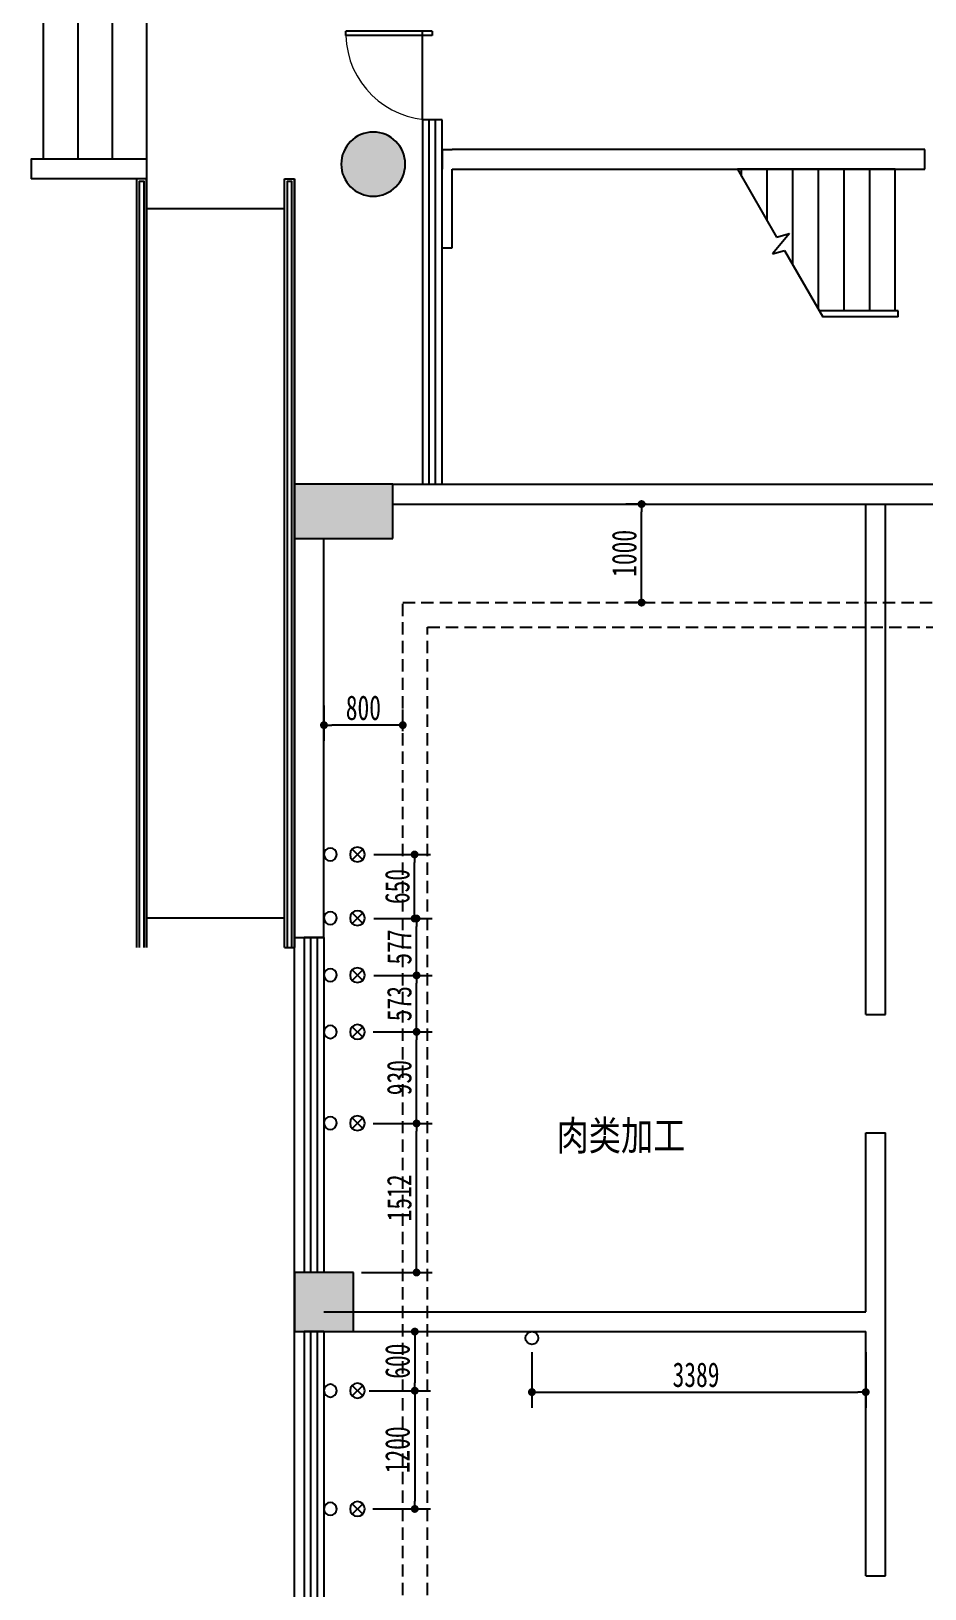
# Model space of a CAD drawing. Header units: inches. Extents: x 871252 to 1312932, y -88801 to 86720.
# Drawn here: x 886817 to 895890, y -48356 to -32545 of the extents above; entities that cross this region are included whole.
import ezdxf

# ---------------------------------------------------------------- set-up
doc = ezdxf.new("R2010")
doc.units = ezdxf.units.IN
doc.header["$MEASUREMENT"] = 0
doc.linetypes.add('HIDDEN', pattern=[0.375, 0.25, -0.125])
for name, color, linetype in [('COLUMN', 6, 'Continuous'), ('CURTWALL', 4, 'Continuous'), ('DIM_SYMB', 3, 'Continuous'), ('LG', 84, 'Continuous'), ('PUB_HATCH', 8, 'Continuous'), ('ROOM_NAME', 7, 'Continuous'), ('STAIR', 6, 'Continuous'), ('WALL', 7, 'Continuous'), ('WINDOW', 3, 'Continuous'), ('供排水', 4, 'Continuous'), ('电位', 1, 'Continuous')]:
    doc.layers.add(name, color=color, linetype=linetype)
doc.styles.get("Standard").update_dxf_attribs({"font": '', "width": 0.7, "height": 250})
doc.styles.add('宋体', font='', dxfattribs={"width": 0.8})
doc.styles.get('Standard').set_extended_font_data('NSimSun')
doc.styles.get('宋体').set_extended_font_data('NSimSun')
doc.dimstyles.new('电路', dxfattribs={"dimscale": 80, "dimtxt": 2.5, "dimasz": 1, "dimexe": 2, "dimexo": 1, "dimtad": 1, "dimdec": 0, "dimtxsty": 'Standard', "dimblk": 'DOT', "dimcen": 1, "dimclrd": 6, "dimclre": 6, "dimclrt": 6, "dimadec": 0, "dimazin": 0, "dimtfac": 1, "dimtdec": 0, "dimtmove": 0, "dimatfit": 3, "dimfxl": 0, "dimarcsym": 0})

# ---------------------------------------------------------------- blocks, each defined once
blk = doc.blocks.new('$DorLib2D$00000001')
for p, q in [((0.45, 0.975), (0.5, 0.975)), ((0.45, 0), (0.45, 0.975)), ((0.5, 0), (0.5, 0.975)), ((0.5, 0), (0.45, 0))]:
    blk.add_line(p, q)
at = {"lineweight": 13}
blk.add_arc((0.475, 0), 0.975, 91.4693, 180, dxfattribs=at)
blk = doc.blocks.new('$TCHSYS$WIN2D')
for p, q in [((-0.5, 0.5), (0.5, 0.5)), ((-0.5, 0.5), (-0.5, -0.5)), ((0.5, 0.5), (0.5, -0.5)), ((0.5, 0.1667), (-0.5, 0.1667)), ((0.5, -0.1667), (-0.5, -0.1667)), ((-0.5, -0.5), (0.5, -0.5))]:
    blk.add_line(p, q)
blk = doc.blocks.new('A$C4B041D0B')
at = {"layer": '供排水', "color": 14}
for p, q in [((393, 128), (287, 22)), ((287, 128), (393, 22))]:
    blk.add_line(p, q, dxfattribs=at)
at = {"layer": '供排水'}
for centre, radius in [((65, 75), 65.2), ((340, 75), 75)]:
    blk.add_circle(centre, radius, dxfattribs=at)
blk = doc.blocks.new('_DOT')
at = {"color": 0, "linetype": 'ByBlock'}
blk.add_line((-0.5, 0), (-1, 0), dxfattribs=at)
at = {"color": 0, "linetype": 'ByBlock', "const_width": 0.5}
blk.add_lwpolyline([(-0.25, 0, 1), (0.25, 0, 1)], format="xyb", close=True, dxfattribs=at)
blk = doc.blocks.new('*D197')
at = {"layer": 'Defpoints', "color": 0, "transparency": 16777216}
for p in [(890090, -45745), (890170, -46345), (890712, -46345)]:
    blk.add_point(p, dxfattribs=at)
at = {"layer": '电位', "color": 6, "lineweight": -2, "transparency": 16777216}
for p, q in [((890170, -45745), (890872, -45745)), ((890712, -45825), (890712, -46265)), ((890250, -46345), (890872, -46345))]:
    blk.add_line(p, q, dxfattribs=at)
at = {"layer": '电位', "color": 6, "lineweight": -2, "transparency": 16777216, "xscale": 80, "yscale": 80, "zscale": 80}
for p, rotation in [((890712, -45745), 90), ((890712, -46345), 270)]:
    blk.add_blockref('_DOT', p, dxfattribs=dict(at, rotation=rotation))
at = {"layer": '电位', "color": 6, "transparency": 16777216, "insert": (890537, -46045), "char_height": 250, "attachment_point": 5, "rotation": 90}
blk.add_mtext('600', dxfattribs=at)
blk = doc.blocks.new('*D198')
at = {"layer": 'Defpoints', "color": 0, "transparency": 16777216}
for p in [(890170, -46345), (890205, -47545), (890712, -47545)]:
    blk.add_point(p, dxfattribs=at)
at = {"layer": '电位', "color": 6, "lineweight": -2, "transparency": 16777216}
for p, q in [((890250, -46345), (890872, -46345)), ((890712, -46425), (890712, -47465)), ((890285, -47545), (890872, -47545))]:
    blk.add_line(p, q, dxfattribs=at)
at = {"layer": '电位', "color": 6, "lineweight": -2, "transparency": 16777216, "xscale": 80, "yscale": 80, "zscale": 80}
for p, rotation in [((890712, -46345), 90), ((890712, -47545), 270)]:
    blk.add_blockref('_DOT', p, dxfattribs=dict(at, rotation=rotation))
at = {"layer": '电位', "color": 6, "transparency": 16777216, "insert": (890537, -46945), "char_height": 250, "attachment_point": 5, "rotation": 90}
blk.add_mtext('1200', dxfattribs=at)
blk = doc.blocks.new('*D202')
at = {"layer": 'Defpoints', "color": 0, "transparency": 16777216}
for p in [(891901, -45875), (895290, -45875), (895290, -46359)]:
    blk.add_point(p, dxfattribs=at)
at = {"layer": '电位', "color": 6, "lineweight": -2, "transparency": 16777216}
for p, q in [((891901, -45955), (891901, -46519)), ((895290, -45955), (895290, -46519)), ((891981, -46359), (895210, -46359))]:
    blk.add_line(p, q, dxfattribs=at)
at = {"layer": '电位', "color": 6, "lineweight": -2, "transparency": 16777216, "xscale": 80, "yscale": 80, "zscale": 80, "rotation": 180}
blk.add_blockref('_DOT', (891901, -46359), dxfattribs=at)
at = {"layer": '电位', "color": 6, "lineweight": -2, "transparency": 16777216, "xscale": 80, "yscale": 80, "zscale": 80}
blk.add_blockref('_DOT', (895290, -46359), dxfattribs=at)
at = {"layer": '电位', "color": 6, "transparency": 16777216, "insert": (893567, -46184), "char_height": 250, "attachment_point": 5}
blk.add_mtext('3389', dxfattribs=at)
blk = doc.blocks.new('*D203')
at = {"layer": 'Defpoints', "color": 0, "transparency": 16777216}
for p in [(890210, -43632), (890730, -43632), (890090, -45145)]:
    blk.add_point(p, dxfattribs=at)
at = {"layer": '电位', "color": 6, "lineweight": -2, "transparency": 16777216}
for p, q in [((890290, -43632), (890890, -43632)), ((890730, -45065), (890730, -43712)), ((890170, -45145), (890890, -45145))]:
    blk.add_line(p, q, dxfattribs=at)
at = {"layer": '电位', "color": 6, "lineweight": -2, "transparency": 16777216, "xscale": 80, "yscale": 80, "zscale": 80}
for p, rotation in [((890730, -43632), 90), ((890730, -45145), 270)]:
    blk.add_blockref('_DOT', p, dxfattribs=dict(at, rotation=rotation))
at = {"layer": '电位', "color": 6, "transparency": 16777216, "insert": (890555, -44388), "char_height": 250, "attachment_point": 5, "rotation": 90}
blk.add_mtext('1512', dxfattribs=at)
blk = doc.blocks.new('*D204')
at = {"layer": 'Defpoints', "color": 0, "transparency": 16777216}
for p in [(890208, -42702), (890730, -42702), (890210, -43632)]:
    blk.add_point(p, dxfattribs=at)
at = {"layer": '电位', "color": 6, "lineweight": -2, "transparency": 16777216}
for p, q in [((890288, -42702), (890890, -42702)), ((890730, -43552), (890730, -42782)), ((890290, -43632), (890890, -43632))]:
    blk.add_line(p, q, dxfattribs=at)
at = {"layer": '电位', "color": 6, "lineweight": -2, "transparency": 16777216, "xscale": 80, "yscale": 80, "zscale": 80}
for p, rotation in [((890730, -42702), 90), ((890730, -43632), 270)]:
    blk.add_blockref('_DOT', p, dxfattribs=dict(at, rotation=rotation))
at = {"layer": '电位', "color": 6, "transparency": 16777216, "insert": (890555, -43167), "char_height": 250, "attachment_point": 5, "rotation": 90}
blk.add_mtext('930', dxfattribs=at)
blk = doc.blocks.new('*D205')
at = {"layer": 'Defpoints', "color": 0, "transparency": 16777216}
for p in [(890215, -42129), (890730, -42129), (890208, -42702)]:
    blk.add_point(p, dxfattribs=at)
at = {"layer": '电位', "color": 6, "lineweight": -2, "transparency": 16777216}
for p, q in [((890295, -42129), (890890, -42129)), ((890730, -42622), (890730, -42209)), ((890288, -42702), (890890, -42702))]:
    blk.add_line(p, q, dxfattribs=at)
at = {"layer": '电位', "color": 6, "lineweight": -2, "transparency": 16777216, "xscale": 80, "yscale": 80, "zscale": 80}
for p, rotation in [((890730, -42129), 90), ((890730, -42702), 270)]:
    blk.add_blockref('_DOT', p, dxfattribs=dict(at, rotation=rotation))
at = {"layer": '电位', "color": 6, "transparency": 16777216, "insert": (890555, -42416), "char_height": 250, "attachment_point": 5, "rotation": 90}
blk.add_mtext('573', dxfattribs=at)
blk = doc.blocks.new('*D206')
at = {"layer": 'Defpoints', "color": 0, "transparency": 16777216}
for p in [(890215, -41552), (890730, -41552), (890215, -42129)]:
    blk.add_point(p, dxfattribs=at)
at = {"layer": '电位', "color": 6, "lineweight": -2, "transparency": 16777216}
for p, q in [((890295, -41552), (890890, -41552)), ((890730, -42049), (890730, -41632)), ((890295, -42129), (890890, -42129))]:
    blk.add_line(p, q, dxfattribs=at)
at = {"layer": '电位', "color": 6, "lineweight": -2, "transparency": 16777216, "xscale": 80, "yscale": 80, "zscale": 80}
for p, rotation in [((890730, -41552), 90), ((890730, -42129), 270)]:
    blk.add_blockref('_DOT', p, dxfattribs=dict(at, rotation=rotation))
at = {"layer": '电位', "color": 6, "transparency": 16777216, "insert": (890555, -41841), "char_height": 250, "attachment_point": 5, "rotation": 90}
blk.add_mtext('577', dxfattribs=at)
blk = doc.blocks.new('*D207')
at = {"layer": 'Defpoints', "color": 0, "transparency": 16777216}
for p in [(890215, -40902), (890710, -40902), (890215, -41552)]:
    blk.add_point(p, dxfattribs=at)
at = {"layer": '电位', "color": 6, "lineweight": -2, "transparency": 16777216}
for p, q in [((890295, -40902), (890870, -40902)), ((890710, -41472), (890710, -40982)), ((890295, -41552), (890870, -41552))]:
    blk.add_line(p, q, dxfattribs=at)
at = {"layer": '电位', "color": 6, "lineweight": -2, "transparency": 16777216, "xscale": 80, "yscale": 80, "zscale": 80}
for p, rotation in [((890710, -40902), 90), ((890710, -41552), 270)]:
    blk.add_blockref('_DOT', p, dxfattribs=dict(at, rotation=rotation))
at = {"layer": '电位', "color": 6, "transparency": 16777216, "insert": (890535, -41227), "char_height": 250, "attachment_point": 5, "rotation": 90}
blk.add_mtext('650', dxfattribs=at)
blk = doc.blocks.new('*D208')
at = {"layer": 'Defpoints', "color": 0, "transparency": 16777216}
for p in [(889790, -39309), (889790, -39589), (890590, -39729)]:
    blk.add_point(p, dxfattribs=at)
at = {"layer": '电位', "color": 6, "lineweight": -2, "transparency": 16777216}
for p, q in [((889790, -39389), (889790, -39749)), ((890590, -39649), (890590, -39429)), ((890510, -39589), (889870, -39589))]:
    blk.add_line(p, q, dxfattribs=at)
at = {"layer": '电位', "color": 6, "lineweight": -2, "transparency": 16777216, "xscale": 80, "yscale": 80, "zscale": 80, "rotation": 180}
blk.add_blockref('_DOT', (889790, -39589), dxfattribs=at)
at = {"layer": '电位', "color": 6, "lineweight": -2, "transparency": 16777216, "xscale": 80, "yscale": 80, "zscale": 80}
blk.add_blockref('_DOT', (890590, -39589), dxfattribs=at)
at = {"layer": '电位', "color": 6, "transparency": 16777216, "insert": (890190, -39414), "char_height": 250, "attachment_point": 5}
blk.add_mtext('800', dxfattribs=at)
blk = doc.blocks.new('*D393')
at = {"layer": 'Defpoints', "color": 0, "transparency": 16777216}
for p in [(893014, -37345), (893140, -37345), (893140, -38345)]:
    blk.add_point(p, dxfattribs=at)
at = {"layer": '电位', "color": 6, "lineweight": -2, "transparency": 16777216}
for p, q in [((893060, -37345), (892854, -37345)), ((893014, -38265), (893014, -37425)), ((893060, -38345), (892854, -38345))]:
    blk.add_line(p, q, dxfattribs=at)
at = {"layer": '电位', "color": 6, "lineweight": -2, "transparency": 16777216, "xscale": 80, "yscale": 80, "zscale": 80}
for p, rotation in [((893014, -37345), 90), ((893014, -38345), 270)]:
    blk.add_blockref('_DOT', p, dxfattribs=dict(at, rotation=rotation))
at = {"layer": '电位', "color": 6, "transparency": 16777216, "insert": (892839, -37845), "char_height": 250, "attachment_point": 5, "rotation": 90}
blk.add_mtext('1000', dxfattribs=at)

msp = doc.modelspace()

# ---------------------------------------------------------------- hatches: boundary and pattern name
at = {"layer": 'PUB_HATCH'}
for points in [[(890614.9, -33894.6, 1), (889964.9, -33894.6, 1)], [(890489.9, -37694.6), (890489.9, -37144.6), (889489.9, -37144.6), (889489.9, -37694.6)], [(890089.9, -45744.6), (890089.9, -45144.6), (889489.9, -45144.6), (889489.9, -45744.6)]]:
    msp.add_hatch(color=256, dxfattribs=at).paths.add_polyline_path(points)

# ---------------------------------------------------------------- linework, layer by layer
msp.add_lwpolyline([(889489.9, -61094.6), (889489.9, -37144.6)])
at = {"layer": 'COLUMN'}
for p, q in [((890489.9, -37144.6), (889489.9, -37144.6)), ((889489.9, -37144.6), (889489.9, -37694.6)), ((890489.9, -37694.6), (890489.9, -37144.6)), ((889489.9, -37694.6), (890489.9, -37694.6)), ((890089.9, -45144.6), (889489.9, -45144.6)), ((889489.9, -45144.6), (889489.9, -45744.6)), ((890089.9, -45744.6), (890089.9, -45144.6)), ((889489.9, -45744.6), (890089.9, -45744.6))]:
    msp.add_line(p, q, dxfattribs=at)
for start, end in [(0, 180), (180, 0)]:
    msp.add_arc((890289.9, -33894.6), 325, start, end, dxfattribs=at)
at = {"layer": 'CURTWALL'}
for p, q in [((890989.9, -33444.6), (890789.9, -33444.6)), ((890789.9, -33444.6), (890789.9, -37144.6)), ((890856.5, -37144.6), (890856.5, -33444.6)), ((890923.2, -37144.6), (890923.2, -33444.6)), ((890989.9, -37144.6), (890989.9, -33444.6))]:
    msp.add_line(p, q, dxfattribs=at)
at = {"layer": 'DIM_SYMB'}
msp.add_lwpolyline([(895719.9, -34694.6, 0, 0, 0), (894999.9, -34694.6, 120, 0, 0), (894549.9, -34694.6, 0, 0, 0)], format="xyseb", dxfattribs=at)
at = {"layer": 'LG'}
for points in [[(887964.9, -41844.6), (887964.9, -34069.6), (887914.9, -34069.6), (887914.9, -41844.6)], [(889464.9, -41844.6), (889464.9, -34069.6), (889414.9, -34069.6), (889414.9, -41844.6)]]:
    msp.add_lwpolyline(points, dxfattribs=at)
at = {"layer": 'STAIR'}
for p, q in [((895589.9, -33944.6), (893986.8, -33944.6)), ((893986.8, -33944.6), (894384.9, -34634.1)), ((894029.9, -34019.1), (894029.9, -33944.6)), ((894289.9, -34469.5), (894289.9, -33944.6)), ((894549.9, -34919.8), (894549.9, -33944.6)), ((894809.9, -35370.1), (894809.9, -33944.6)), ((895069.9, -35384.6), (895069.9, -33944.6)), ((895329.9, -35384.6), (895329.9, -33944.6)), ((895589.9, -35384.6), (895589.9, -33944.6)), ((887989.9, -34044.6), (886817.4, -34044.6)), ((887989.9, -34044.6), (887989.9, -41844.6)), ((889489.9, -34044.6), (889489.9, -41844.6)), ((887989.9, -34344.6), (889389.9, -34344.6)), ((894515.3, -34599.2), (894342.4, -34805.2)), ((894384.9, -34634.1), (894515.3, -34599.2)), ((894342.4, -34805.2), (894464.8, -34772.4)), ((894464.8, -34772.4), (894852.9, -35444.6)), ((895619.9, -35384.6), (894818.2, -35384.6)), ((895619.9, -35444.6), (895619.9, -35384.6)), ((895589.9, -35444.6), (894852.9, -35444.6)), ((895619.9, -35444.6), (894852.9, -35444.6)), ((887989.9, -41544.6), (889389.9, -41544.6))]:
    msp.add_line(p, q, dxfattribs=at)
at = {"layer": 'STAIR', "ltscale": 3}
for p, q in [((887889.9, -41844.6), (887889.9, -34044.6)), ((887989.9, -41844.6), (887989.9, -34044.6)), ((889389.9, -41844.6), (889389.9, -34044.6)), ((889489.9, -41844.6), (889489.9, -34044.6))]:
    msp.add_line(p, q, dxfattribs=at)
at = {"layer": 'STAIR'}
for points in [[(886939.9, -29444.6), (886939.9, -33844.6)], [(887289.9, -29444.6), (887289.9, -33844.6)], [(887639.9, -29444.6), (887639.9, -33844.6)], [(887989.9, -29444.6), (887989.9, -33844.6)], [(887989.9, -33844.6), (886817.4, -33844.6), (886817.4, -34044.6)], [(887989.9, -33844.6), (886939.9, -33844.6)], [(887989.9, -33844.6), (887989.9, -34044.6)], [(887989.9, -34044.6), (886939.9, -34044.6)], [(889389.9, -34044.6), (889489.9, -34044.6)], [(889489.9, -34044.6), (889489.9, -41744.6)]]:
    msp.add_lwpolyline(points, dxfattribs=at)
at = {"layer": 'STAIR', "ltscale": 3}
msp.add_lwpolyline([(889389.9, -41844.6), (889489.9, -41844.6)], dxfattribs=at)
at = {"layer": 'WALL'}
for p, q in [((890989.9, -33744.6), (891089.9, -33744.6)), ((890989.9, -33744.6), (890989.9, -33944.6)), ((895889.9, -33744.6), (891089.9, -33744.6)), ((895889.9, -33944.6), (895889.9, -33744.6)), ((890989.9, -33944.6), (890989.9, -33944.6)), ((890989.9, -34744.3), (890989.9, -33944.6)), ((891089.9, -34744.3), (891089.9, -33944.6)), ((891089.9, -33944.6), (895889.9, -33944.6)), ((890989.9, -34744.3), (891089.9, -34744.3)), ((890489.9, -37144.6), (890889.9, -37144.6)), ((890889.9, -37144.6), (897464.8, -37144.6)), ((890489.9, -37344.6), (890889.9, -37344.6)), ((890889.9, -37344.6), (897464.8, -37344.6)), ((895289.8, -42527.3), (895289.8, -37344.6)), ((895489.8, -42527.3), (895489.8, -37344.6)), ((889489.9, -37694.6), (889489.9, -41029)), ((889789.9, -41744.6), (889789.9, -37694.6)), ((889489.9, -41029), (889489.9, -41744.6)), ((889489.9, -41744.6), (889589.9, -41744.6)), ((889589.9, -41744.6), (889789.9, -41744.6)), ((895289.8, -42527.3), (895489.8, -42527.3)), ((895289.8, -45544.6), (895289.8, -43727.3)), ((895289.8, -43727.3), (895489.8, -43727.3)), ((895489.8, -48225), (895489.8, -43727.3)), ((889789.9, -45544.6), (895289.8, -45544.6)), ((889789.9, -45744.6), (895289.8, -45744.6)), ((895289.8, -48225), (895289.8, -45744.6)), ((895289.8, -48225), (895489.8, -48225))]:
    msp.add_line(p, q, dxfattribs=at)
at = {"layer": 'WINDOW'}
msp.add_line((890789.9, -33444.6), (890789.9, -32544.6), dxfattribs=at)
at = {"layer": '供排水', "linetype": 'HIDDEN', "ltscale": 500}
for p, q in [((890589.9, -51794.7), (890589.9, -38344.6)), ((890589.9, -38344.6), (902197.3, -38344.6)), ((890839.9, -51794.7), (890839.9, -38594.6)), ((890839.9, -38594.6), (898847.3, -38594.6))]:
    msp.add_line(p, q, dxfattribs=at)
at = {"layer": '供排水'}
msp.add_circle((891900.6, -45809.8), 65.2, dxfattribs=at)

# ---------------------------------------------------------------- block references
at = {"layer": 'WINDOW'}
for name, p, xscale, yscale, zscale, rotation in [('$DorLib2D$00000001', (890889.9, -32994.6), 900, 900, 900, 89.99999999979248), ('$TCHSYS$WIN2D', (889689.9, -43444.6), -3400, -200, -3400, 90), ('$TCHSYS$WIN2D', (889689.9, -47294.6), -3100, -200, -3100, 90)]:
    msp.add_blockref(name, p, dxfattribs=dict(at, xscale=xscale, yscale=yscale, zscale=zscale, rotation=rotation))
at = {"layer": '供排水', "xscale": -1, "rotation": 180}
for p in [(889789.9, -40826.8), (889789.9, -41473), (889789.9, -42051.7), (889789.9, -42627.9), (889789.9, -43554), (889789.9, -46269.6), (889789.9, -47469.6)]:
    msp.add_blockref('A$C4B041D0B', p, dxfattribs=at)

# ---------------------------------------------------------------- texts
at = {"layer": 'ROOM_NAME', "style": '宋体', "width": 0.8}
msp.add_text('肉类加工', height=300, dxfattribs=at).set_placement((892149.7, -43904.5))

# ---------------------------------------------------------------- dimensions: what is measured, and where the dimension line sits
at = {"layer": '电位', "color": 1}
for base, p1, p2, override, picture, middle in [((893013.9, -37344.6), (893140, -38344.6), (893140, -37344.6), {"dimfxl": 6, "dimfxlon": 1}, '*D393', (892838.9, -37844.6)), ((890709.7, -40901.8), (890214.9, -41552), (890214.9, -40901.8), {"dimtmove": 1, "dimfxl": 6, "dimfxlon": 1}, '*D207', (890534.7, -41226.9)), ((890729.7, -41552), (890214.9, -42129), (890214.9, -41552), {"dimtmove": 1, "dimfxl": 6, "dimfxlon": 1}, '*D206', (890554.7, -41840.5)), ((890729.6575, -42129.0017), (890207.7825, -42702.4991), (890214.8538, -42129.0017), {"dimtmove": 1, "dimfxl": 6, "dimfxlon": 1}, '*D205', (890554.6575, -42415.7504)), ((890729.7, -42702.5), (890209.7, -43632.2), (890207.8, -42702.5), {"dimtmove": 1, "dimfxl": 6, "dimfxlon": 1}, '*D204', (890554.7, -43167.3)), ((890729.7, -43632.2), (890089.9, -45144.6), (890209.7, -43632.2), {"dimfxl": 6, "dimfxlon": 1}, '*D203', (890554.7, -44388.4)), ((890711.7, -46344.6), (890089.9, -45744.6), (890169.9, -46344.6), {"dimfxl": 6, "dimfxlon": 1}, '*D197', (890536.7, -46044.6)), ((890711.7, -47544.6), (890169.9, -46344.6), (890204.9, -47544.6), {"dimtmove": 1, "dimfxl": 6, "dimfxlon": 1}, '*D198', (890536.7, -46944.6))]:
    dim = msp.add_linear_dim(base=base, p1=p1, p2=p2, angle=90, dimstyle='电路', override=override, dxfattribs=at)
    dim.commit()
    dim.dimension.update_dxf_attribs({"geometry": picture, "text_midpoint": middle})
dim = msp.add_linear_dim(base=(889789.9, -39588.6), p1=(890589.9, -39729.3), p2=(889789.9, -39308.7), dimstyle='电路', override={"dimfxl": 6, "dimfxlon": 1}, dxfattribs=at)
dim.commit()
dim.dimension.update_dxf_attribs({"geometry": '*D208', "text_midpoint": (890189.9, -39413.6)})
dim = msp.add_linear_dim(base=(895289.8, -46358.5), p1=(891900.6, -45875), p2=(895289.8, -45875), dimstyle='电路', override={"dimfxl": 6, "dimfxlon": 1}, dxfattribs=at)
dim.commit()
dim.dimension.update_dxf_attribs({"geometry": '*D202', "text_midpoint": (893566.9, -46358.5), "dimtype": 160})

doc.saveas('drawing.dxf')
